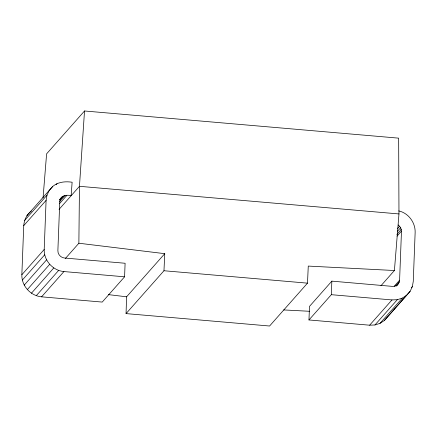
<?xml version="1.0" encoding="UTF-8"?>
<svg xmlns="http://www.w3.org/2000/svg" width="437" height="437" viewBox="0 0 437 437"><rect width="100%" height="100%" fill="white"/><g stroke="black" fill="none" stroke-linecap="round" stroke-linejoin="round"><path stroke-width="0.66" d="M65.392 258.48L78.873 243.234L79.463 186.315L84.521 110.982L398.659 138.152L398.976 213.944L394.414 270.519L380.933 285.765M394.414 270.519L308.271 266.084L307.495 283.154L269.58 326.018L126.058 313.602L126.583 296.81L164.749 253.673L78.873 243.234M26.876 215.714L52.648 186.523C58.012 181.874 65.364 181.197 72.127 182.234L71.127 195.738C66.577 194.301 59.907 195.842 59.76 201.55L57.875 250.652C57.744 254.345 60.781 257.693 64.447 258.016L125.102 263.26L124.583 276.807L102.231 302.076L41.575 296.832C30.574 295.871 21.462 285.82 21.85 274.742L23.735 225.639C24.172 220.024 26.69 214.354 31.388 211.076M124.583 276.807L63.928 271.563C52.932 270.601 43.815 260.556 44.203 249.472L46.093 200.37L46.994 195.17L49.228 190.45L52.648 186.523M398.73 210.913C408.344 212.983 415.418 222.515 415.15 232.282L413.265 281.384L412.364 286.585L410.125 291.31L384.352 320.501L379.982 323.364L374.957 324.964L369.626 325.199L308.97 319.955L309.489 306.408L331.847 281.138L392.502 286.388C396.08 286.754 399.505 283.826 399.593 280.204L401.483 231.102L400.696 227.639L398.287 224.94M308.97 319.955L331.322 294.685L331.847 281.138M126.058 313.602L163.973 270.743L164.749 253.673M43.055 197.901L46.601 153.846L84.521 110.982M384.352 320.501L410.125 291.31M56.127 184.671L57.018 183.66M24.636 220.439L46.994 195.17M23.735 225.639L46.093 200.37M59.465 199.758L61.945 196.934M59.825 200.026L63.403 195.984M59.711 201.512L65.075 195.448M59.7 203.456L66.856 195.372M59.055 209.383L79.463 186.315L398.976 213.944M21.85 274.742L44.203 249.472M22.347 280.057L44.7 254.787M24.204 285.137L46.562 259.868M27.302 289.627L49.66 264.358M31.426 293.222L53.778 267.952M36.293 295.68L58.645 270.41M41.575 296.832L63.928 271.563M397.43 228.666L399.664 226.142M397.566 231.173L400.696 227.639M396.845 234.385L401.313 229.327M397.009 236.155L401.483 231.102M394.229 286.268L399.593 280.204M395.72 285.978L399.292 281.936M396.315 286.038L398.549 283.509M396.517 285.831L397.408 284.82M369.626 325.199L391.978 299.929L397.315 299.695L402.335 298.094L406.705 295.232M374.957 324.964L397.315 299.695M411.468 287.595L412.364 286.585M379.982 323.364L402.335 298.094M283.662 309.931L309.429 311.275M163.973 270.743L307.495 283.154M331.322 294.685L391.978 299.929M108.316 294.604L126.583 296.81"/></g></svg>
